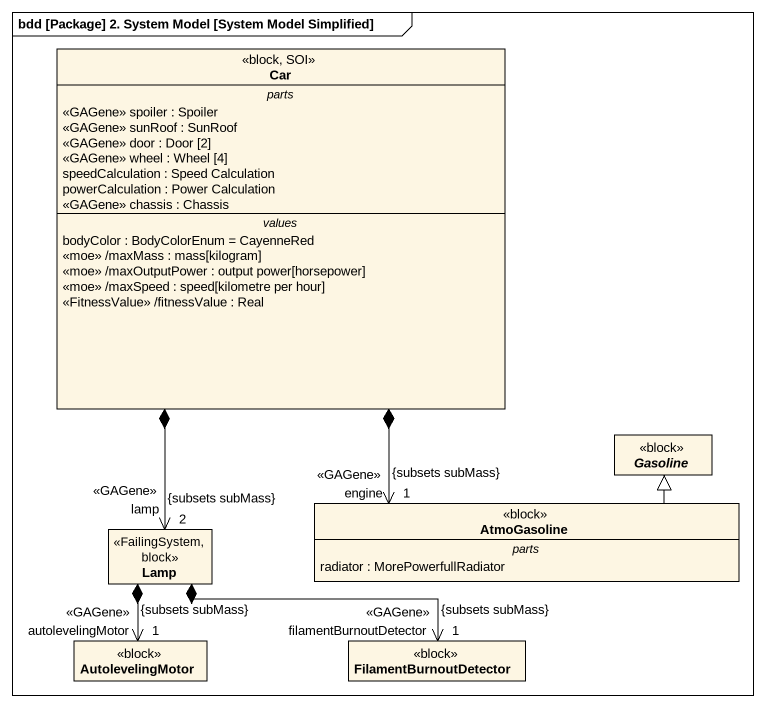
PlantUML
@startuml
mainframe bdd [Package] 2. System Model [System Model Simplified]
hide circle
hide empty members
class Car <<block, SOI>> {
  -- parts --
  <<GAGene>> spoiler : Spoiler
  <<GAGene>> sunRoof : SunRoof
  <<GAGene>> door : Door [2]
  <<GAGene>> wheel : Wheel [4]
  speedCalculation : Speed Calculation
  powerCalculation : Power Calculation
  <<GAGene>> chassis : Chassis
  -- values --
  bodyColor : BodyColorEnum = CayenneRed
  <<moe>> /maxMass : mass[kilogram]
  <<moe>> /maxOutputPower : output power[horsepower]
  <<moe>> /maxSpeed : speed[kilometre per hour]
  <<FitnessValue>> /fitnessValue : Real
}
abstract class Gasoline <<block>>
class AtmoGasoline <<block>> {
  -- parts --
  radiator : MorePowerfullRadiator
}
class Lamp <<FailingSystem, block>>
class AutolevelingMotor <<block>>
class FilamentBurnoutDetector <<block>>
Car *--> "engine\n<<GAGene>>\n1\n{subsets subMass}" AtmoGasoline
Car *--> "lamp\n<<GAGene>>\n2\n{subsets subMass}" Lamp
AtmoGasoline -up-|> Gasoline
Lamp *--> "autolevelingMotor\n<<GAGene>>\n1\n{subsets subMass}" AutolevelingMotor
Lamp *-right-> "filamentBurnoutDetector\n<<GAGene>>\n1\n{subsets subMass}" FilamentBurnoutDetector
@enduml
